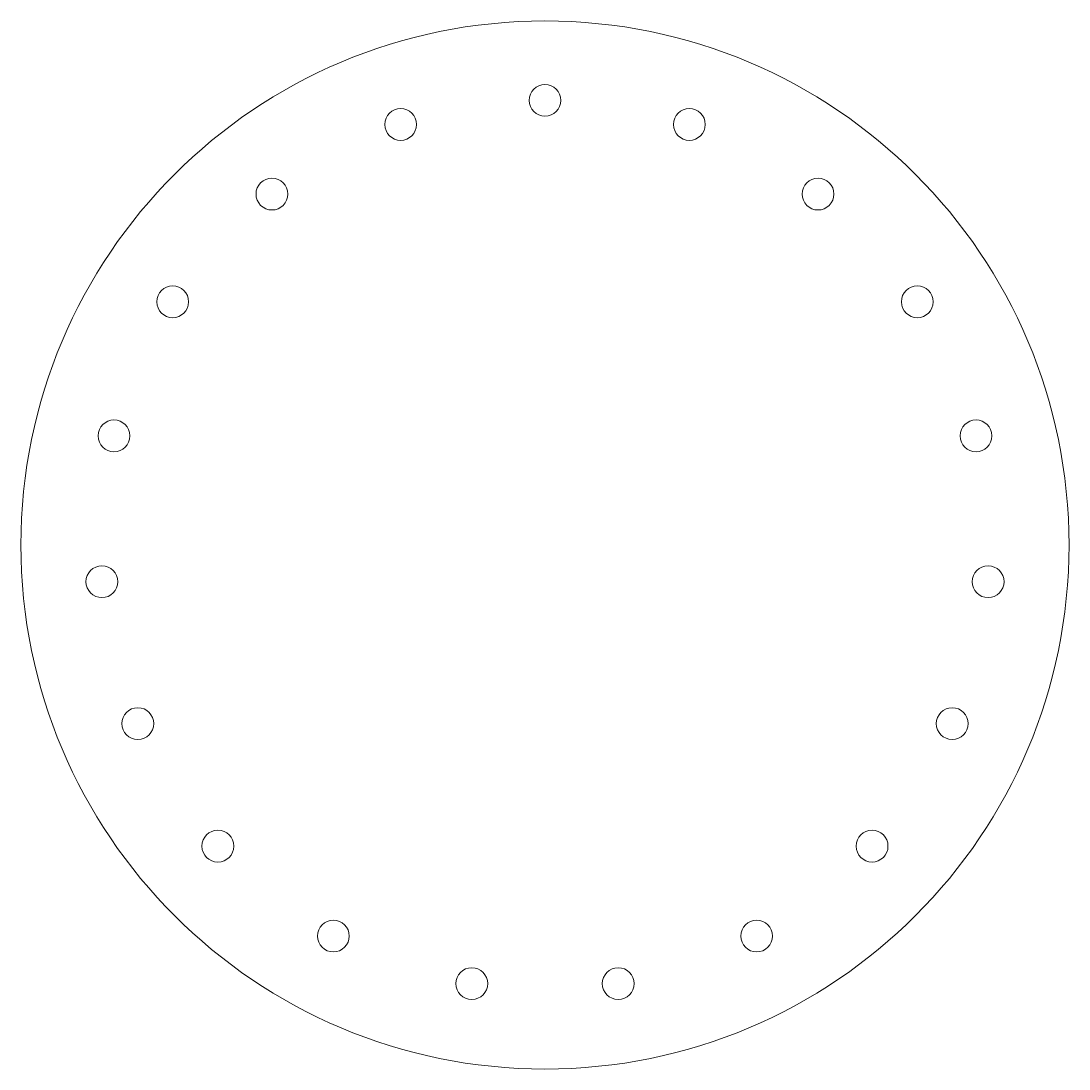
# Model space of a CAD drawing. Header units: millimetres. Extents: x 27.3 to 60.3, y -16.5 to 16.5.
import ezdxf

# ---------------------------------------------------------------- set-up
doc = ezdxf.new("R2010")
doc.units = ezdxf.units.MM

msp = doc.modelspace()

# ---------------------------------------------------------------- linework, layer by layer
at = {"color": 7, "linetype": 'Continuous', "lineweight": 15}
for centre, radius in [((43.831, 0), 16.5), ((43.831, 14), 0.5), ((39.286, 13.241), 0.5), ((48.377, 13.241), 0.5), ((35.232, 11.048), 0.5), ((52.43, 11.048), 0.5), ((32.111, 7.657), 0.5), ((55.552, 7.657), 0.5), ((30.26, 3.437), 0.5), ((57.403, 3.437), 0.5), ((29.879, -1.156), 0.5), ((57.784, -1.156), 0.5), ((31.011, -5.624), 0.5), ((56.652, -5.624), 0.5), ((33.531, -9.482), 0.5), ((54.131, -9.482), 0.5), ((37.168, -12.313), 0.5), ((50.495, -12.313), 0.5), ((41.527, -13.809), 0.5), ((46.136, -13.809), 0.5)]:
    msp.add_circle(centre, radius, dxfattribs=at)

doc.saveas('drawing.dxf')
